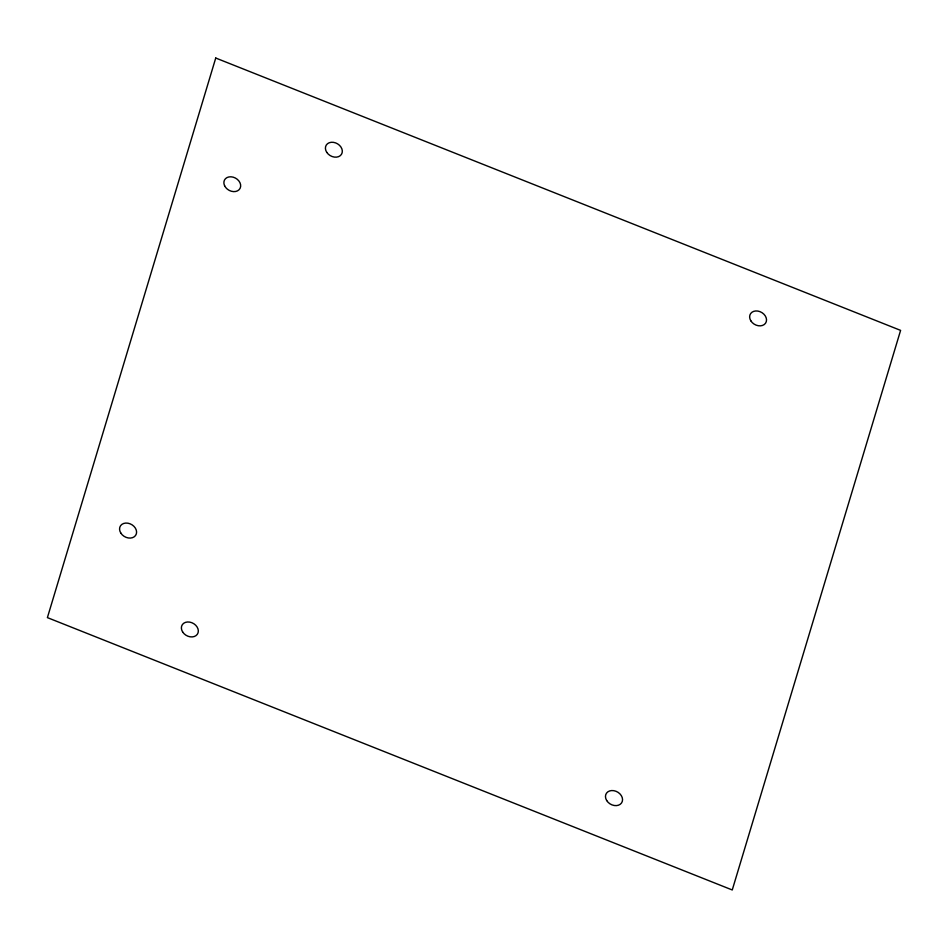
<?xml version="1.0" encoding="UTF-8"?>
<svg xmlns="http://www.w3.org/2000/svg" width="948" height="948" viewBox="0 0 948 948"><rect width="100%" height="100%" fill="white"/><g stroke="black" fill="none" stroke-linecap="round" stroke-linejoin="round"><path stroke-width="1.42" d="M215.741 58.029L47.4 617.622L732.259 889.971L900.6 330.378L215.741 58.029M606.696 800.55A8.982 7.015 29.6 0 0 621.497 803.027A8.982 7.015 29.6 0 0 613.83 790.679A8.982 7.015 29.6 0 0 606.696 800.55M182.597 631.889A8.911 6.956 29.6 0 0 197.279 634.354A8.911 6.956 29.6 0 0 189.683 622.101A8.911 6.956 29.6 0 0 182.597 631.889M120.787 533.025A8.959 6.992 29.6 0 0 135.54 535.501A8.959 6.992 29.6 0 0 127.897 523.189A8.959 6.992 29.6 0 0 120.787 533.025M224.581 185.701A8.84 6.897 29.6 0 0 239.062 189.754A8.84 6.897 29.6 0 0 233.196 177.169A8.84 6.897 29.6 0 0 224.581 185.701M326.799 152.415A8.899 6.944 29.6 0 0 341.434 154.382A8.899 6.944 29.6 0 0 333.364 142.33A8.899 6.944 29.6 0 0 326.799 152.415M750.84 320.827A8.888 6.944 29.6 0 0 765.486 323.292A8.888 6.944 29.6 0 0 757.902 311.074A8.888 6.944 29.6 0 0 750.84 320.827"/></g></svg>
